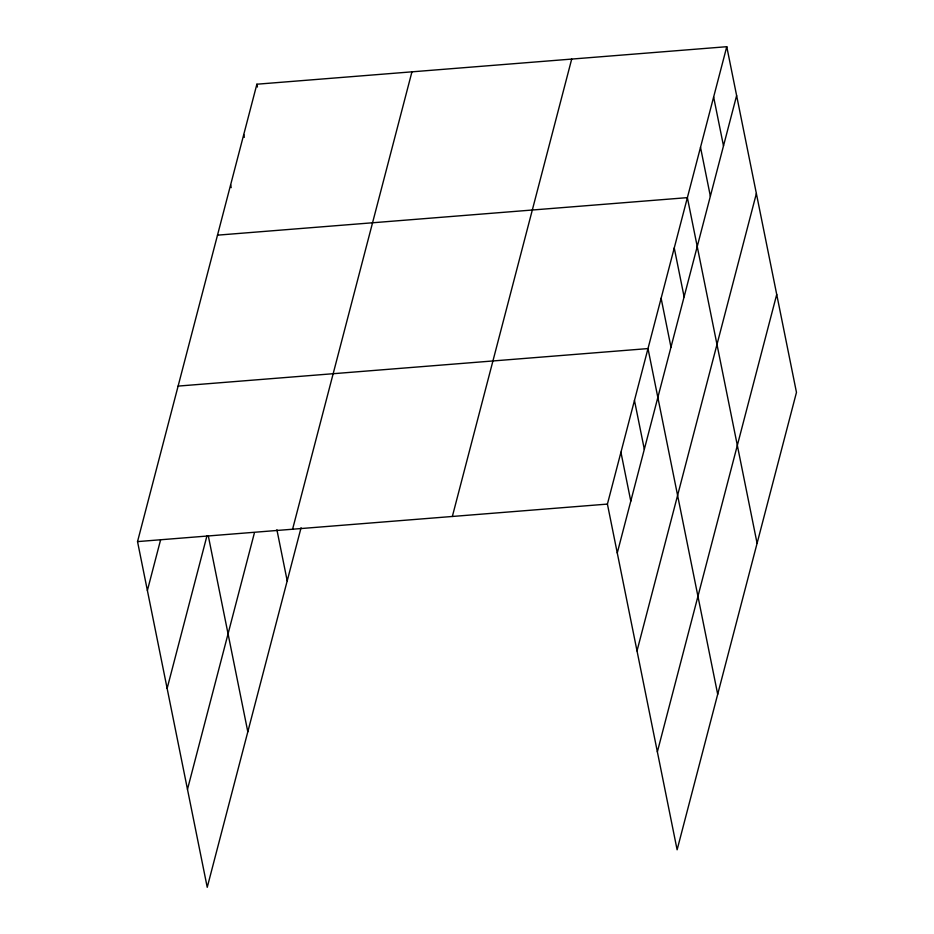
<?xml version="1.0" encoding="UTF-8"?>
<svg xmlns="http://www.w3.org/2000/svg" width="934" height="934" viewBox="0 0 934 934"><rect width="100%" height="100%" fill="white"/><g stroke="black" fill="none" stroke-linecap="round" stroke-linejoin="round"><path stroke-width="1.4" d="M301.063 527.745L207.231 887.3L137.531 541.603L256.885 84.212L726.769 46.7L796.469 392.397L677.115 849.788L607.415 504.091L726.769 46.7M147.385 590.486L160.543 540.05M167.128 688.428L206.986 535.719M187.477 789.347L254.317 533.209M292.587 529.216L411.941 71.836M452.348 516.467L571.701 59.075M617.269 552.963L736.622 95.583M637.011 650.916L756.377 193.525M657.361 751.835L776.726 294.443M217.494 235.158L687.377 197.634L757.089 543.331M178.114 386.092L647.998 348.58L717.697 694.277M137.531 541.603L607.415 504.091M713.634 97.008L723.5 145.891M700.512 147.327L710.365 196.21M674.255 247.954L684.108 296.825M661.12 298.261L670.974 347.144M634.466 400.417L644.32 449.289M620.935 452.254L630.789 501.126M256.885 84.212L257.445 87.014M243.751 134.531L244.323 137.321M230.628 184.839L231.188 187.629M276.896 529.741L287.205 580.855M208.282 535.766L247.814 731.789"/></g></svg>
